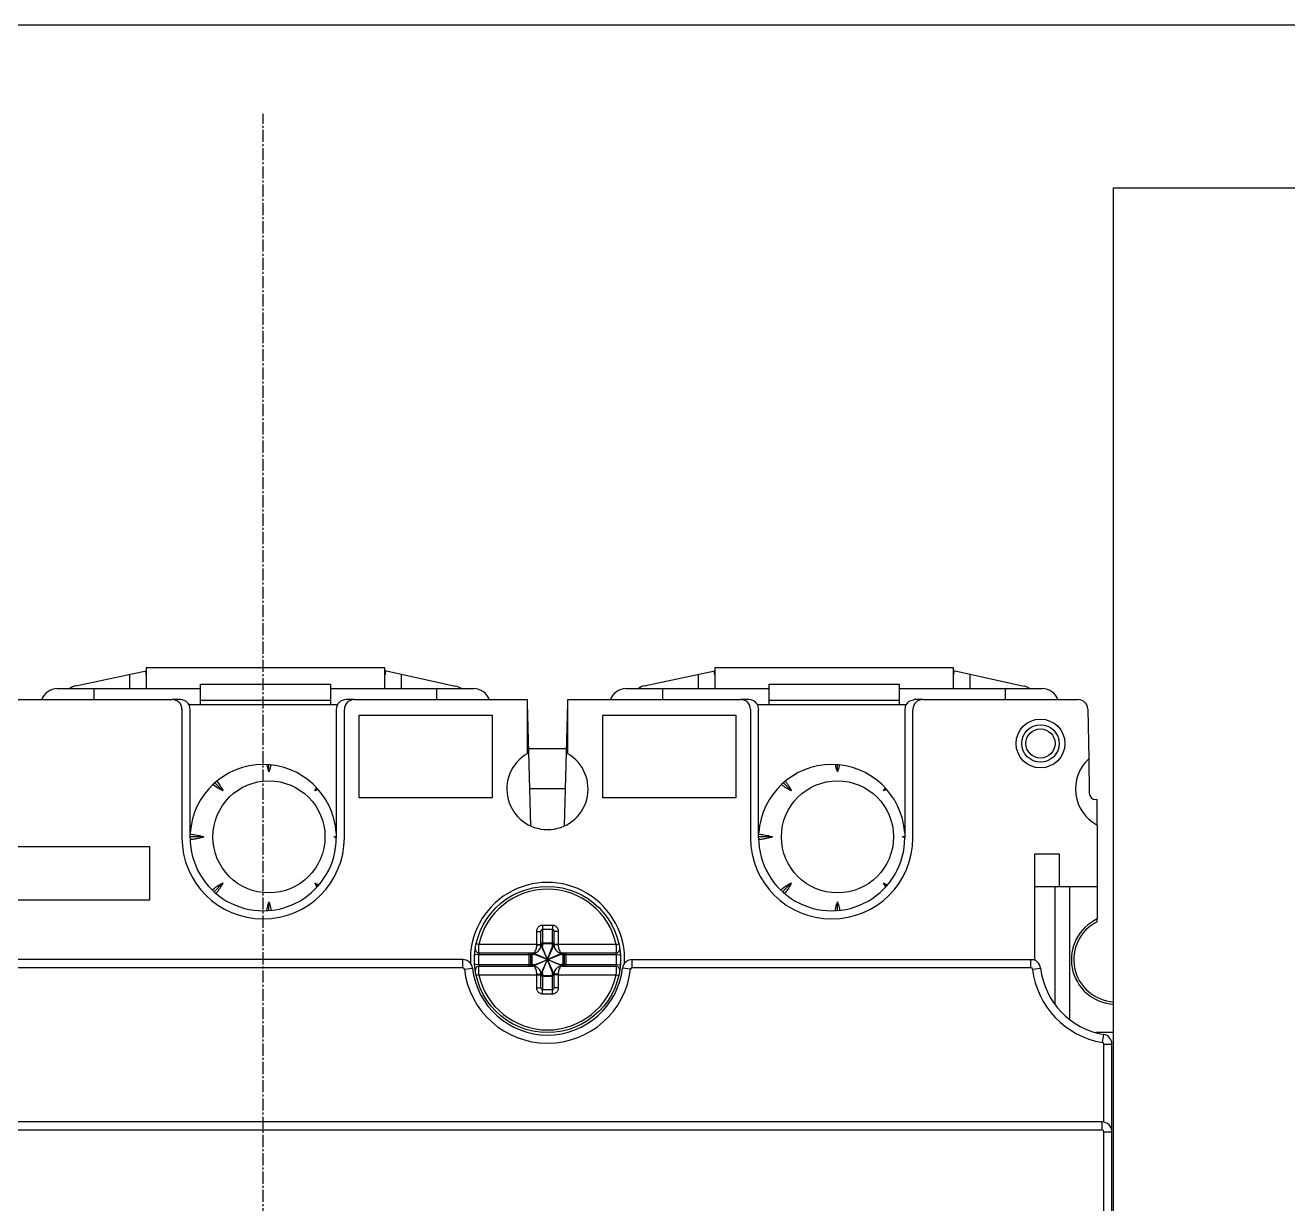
# Model space of a CAD drawing. Extents: x 0 to 557, y 0 to 248.
# Drawn here: x 201 to 278.7, y 159.6 to 232.1 of the extents above; entities that cross this region are included whole.
import ezdxf

# ---------------------------------------------------------------- set-up
doc = ezdxf.new("R2010")
doc.units = 0
doc.linetypes.add('AXES2', pattern=[1.125, 0.75, -0.125, 0.125, -0.125])
doc.linetypes.add('HIDDENX2', pattern=[0.75, 0.5, -0.25])
doc.layers.add('AXE', color=80, linetype='AXES2')

# ---------------------------------------------------------------- blocks, each defined once
blk = doc.blocks.new('LV429640ATNSX22A 1')
for p, q in [((-123.893, 101.334), (-119.553, 102.264)), ((-120.553, 101.162), (-120.553, 102.049)), ((-119.553, 102.437), (-119.553, 101.162)), ((-104.853, 102.437), (-119.553, 102.437)), ((-104.853, 101.162), (-104.853, 102.437)), ((-104.853, 102.284), (-100.512, 101.323)), ((-103.853, 102.063), (-103.853, 101.162)), ((-88.893, 101.334), (-84.553, 102.264)), ((-85.553, 101.162), (-85.553, 102.049)), ((-84.553, 102.437), (-84.553, 101.162)), ((-69.853, 102.437), (-84.553, 102.437)), ((-69.853, 101.162), (-69.853, 102.437)), ((-69.853, 102.284), (-65.512, 101.323)), ((-68.853, 102.063), (-68.853, 101.162)), ((-125.028, 101.162), (-116.203, 101.162)), ((-122.754, 100.487), (-122.754, 101.162)), ((-116.203, 100.178), (-116.203, 101.437)), ((-116.203, 101.437), (-108.203, 101.437)), ((-108.203, 101.437), (-108.203, 100.178)), ((-108.203, 101.162), (-99.378, 101.162)), ((-101.653, 100.487), (-101.653, 101.162)), ((-90.028, 101.162), (-81.203, 101.162)), ((-87.754, 100.487), (-87.754, 101.162)), ((-81.203, 100.178), (-81.203, 101.437)), ((-81.203, 101.437), (-73.203, 101.437)), ((-73.203, 101.437), (-73.203, 100.178)), ((-73.203, 101.162), (-64.378, 101.162)), ((-66.653, 100.487), (-66.653, 101.162)), ((-128.6, 100.487), (-117.95, 100.487)), ((-117.452, 100.487), (-117.95, 100.487)), ((-108.203, 100.437), (-116.203, 100.437)), ((-106.75, 100.487), (-107.252, 100.487)), ((-106.75, 100.487), (-96.1, 100.487)), ((-96.1, 100.487), (-96.1, 97.152)), ((-96.1, 100.264), (-95.902, 92.72)), ((-93.798, 92.72), (-93.6, 100.278)), ((-93.6, 97.152), (-93.6, 100.487)), ((-93.6, 100.487), (-82.95, 100.487)), ((-82.452, 100.487), (-82.95, 100.487)), ((-73.203, 100.437), (-81.203, 100.437)), ((-72.576, 100.392), (-72.252, 100.487)), ((-71.75, 100.487), (-72.252, 100.487)), ((-71.75, 100.487), (-62.184, 100.487)), ((-117.352, 99.896), (-117.352, 91.975)), ((-116.929, 100.178), (-107.776, 100.178)), ((-116.852, 91.987), (-116.852, 99.887)), ((-107.852, 99.887), (-107.852, 91.987)), ((-107.352, 92.004), (-107.352, 99.877)), ((-106.45, 94.436), (-106.45, 99.536)), ((-106.45, 99.536), (-98.25, 99.536)), ((-98.25, 99.536), (-98.25, 94.436)), ((-91.45, 94.436), (-91.45, 99.536)), ((-91.45, 99.536), (-83.25, 99.536)), ((-83.25, 99.536), (-83.25, 94.436)), ((-82.35, 99.887), (-82.35, 91.986)), ((-81.947, 100.211), (-81.852, 99.887)), ((-81.938, 100.178), (-72.775, 100.178)), ((-81.852, 91.987), (-81.852, 99.887)), ((-72.852, 99.887), (-72.852, 91.987)), ((-72.35, 91.986), (-72.35, 99.887)), ((-61.584, 99.897), (-61.531, 96.836)), ((-96.027, 97.487), (-93.673, 97.487)), ((-111.997, 96.039), (-111.997, 96.476)), ((-76.997, 96.039), (-76.997, 96.476)), ((-61.531, 96.836), (-61.494, 94.73)), ((-114.827, 94.867), (-115.326, 95.366)), ((-109.167, 94.867), (-109.019, 95.014)), ((-93.739, 94.987), (-95.962, 94.987)), ((-79.827, 94.867), (-80.326, 95.366)), ((-74.167, 94.867), (-74.019, 95.014)), ((-98.25, 94.436), (-106.45, 94.436)), ((-83.25, 94.436), (-91.45, 94.436)), ((-61.094, 94.337), (-61, 94.337)), ((-61, 92.768), (-61, 94.337)), ((-61, 92.768), (-61, 86.985)), ((-115.999, 92.037), (-116.852, 92.037)), ((-107.994, 92.037), (-107.852, 92.037)), ((-80.999, 92.037), (-81.852, 92.037)), ((-72.994, 92.037), (-72.852, 92.037)), ((-140.35, 91.436), (-119.35, 91.436)), ((-119.35, 91.436), (-119.35, 88.136)), ((-64.85, 84.487), (-64.85, 90.987)), ((-64.85, 90.987), (-63.35, 90.987)), ((-63.35, 90.987), (-63.35, 88.987)), ((-114.827, 89.207), (-115.375, 88.659)), ((-108.976, 89.017), (-109.167, 89.207)), ((-79.827, 89.207), (-80.375, 88.659)), ((-73.976, 89.017), (-74.167, 89.207)), ((-64.85, 88.987), (-61, 88.987)), ((-63.6, 81.705), (-63.6, 88.987)), ((-62.699, 80.789), (-62.699, 88.987)), ((-119.35, 88.136), (-140.35, 88.136)), ((-111.997, 87.507), (-111.997, 88.035)), ((-76.997, 87.507), (-76.997, 88.035)), ((-95.15, 86.352), (-95.15, 85.43)), ((-94.55, 85.43), (-94.55, 86.352)), ((-61, 86.816), (-61, 86.985)), ((-95.25, 85.386), (-95.25, 86.19)), ((-94.55, 85.501), (-95.15, 85.501)), ((-94.45, 86.19), (-94.45, 85.386)), ((-99.339, 84.168), (-99.339, 84.803)), ((-99.089, 84.786), (-99.339, 84.803)), ((-99.081, 85.422), (-99.244, 85.458)), ((-95.795, 84.786), (-99.089, 84.786)), ((-95.75, 84.886), (-99.05, 84.886)), ((-95.98, 84.086), (-95.98, 84.886)), ((-95.884, 84.186), (-95.884, 84.786)), ((-95.862, 84.786), (-95.862, 84.186)), ((-95.81, 84.786), (-95.81, 84.186)), ((-95.717, 84.1), (-93.983, 84.871)), ((-93.983, 84.1), (-95.717, 84.871)), ((-95.647, 84.167), (-94.054, 84.804)), ((-94.054, 84.167), (-95.646, 84.804)), ((-95.513, 85.386), (-95.25, 85.386)), ((-95.235, 83.619), (-94.465, 85.353)), ((-94.465, 83.619), (-95.235, 85.353)), ((-95.169, 83.689), (-94.531, 85.282)), ((-94.531, 83.689), (-95.169, 85.282)), ((-94.55, 85.459), (-95.15, 85.459)), ((-94.187, 85.386), (-94.45, 85.386)), ((-90.65, 84.886), (-93.95, 84.886)), ((-90.611, 84.786), (-93.905, 84.786)), ((-93.89, 84.186), (-93.89, 84.786)), ((-93.838, 84.186), (-93.838, 84.786)), ((-93.816, 84.786), (-93.816, 84.186)), ((-93.72, 84.886), (-93.72, 84.086)), ((-90.619, 85.422), (-90.456, 85.458)), ((-90.611, 84.786), (-90.361, 84.803)), ((-90.361, 84.803), (-90.361, 84.168)), ((-100.066, 84.487), (-159.85, 84.487)), ((-100.066, 83.987), (-159.614, 83.987)), ((-100.066, 83.987), (-100.066, 84.487)), ((-99.966, 83.898), (-99.47, 83.955)), ((-99.089, 84.186), (-99.339, 84.168)), ((-99.089, 84.186), (-95.795, 84.186)), ((-99.05, 84.086), (-95.75, 84.086)), ((-93.95, 84.086), (-90.65, 84.086)), ((-93.905, 84.186), (-90.611, 84.186)), ((-90.611, 84.186), (-90.361, 84.168)), ((-89.734, 83.898), (-90.23, 83.955)), ((-89.634, 83.987), (-89.634, 84.487)), ((-89.634, 84.487), (-64.85, 84.487)), ((-65.086, 83.987), (-89.634, 83.987)), ((-65.086, 83.987), (-65.086, 84.487)), ((-64.986, 83.898), (-64.49, 83.955)), ((-64.85, 84.487), (-64.85, 84.438)), ((-99.081, 83.55), (-99.244, 83.514)), ((-95.513, 83.586), (-95.25, 83.586)), ((-95.25, 82.782), (-95.25, 83.586)), ((-95.15, 83.541), (-95.15, 82.619)), ((-95.15, 83.513), (-94.55, 83.513)), ((-95.15, 83.471), (-94.55, 83.471)), ((-94.55, 82.619), (-94.55, 83.541)), ((-94.45, 83.586), (-94.45, 82.782)), ((-94.187, 83.586), (-94.45, 83.586)), ((-90.619, 83.55), (-90.456, 83.514)), ((-60, 81.741), (-60, 81.889)), ((-60, -6.913), (-60, 81.741)), ((-60, 79.987), (-61.094, 79.987)), ((-60.684, 79.384), (-60.603, 79.878)), ((-60.6, 79.286), (-60.1, 79.286)), ((-60.6, 74.478), (-60.6, 79.286)), ((-60.1, -6.913), (-60.1, 79.286)), ((-60.7, 74.487), (-164, 74.487)), ((-60.7, 73.987), (-164, 73.987)), ((-60.7, 73.987), (-60.7, 74.487)), ((-60.6, 73.887), (-60.1, 73.887)), ((-60.6, 42.787), (-60.6, 73.887))]:
    blk.add_line(p, q)
at = {"color": 7}
blk.add_lwpolyline([(-328, -78), (222, -78), (222, 142), (-328, 142)], close=True, dxfattribs=at)
at = {"color": 3, "linetype": 'ByBlock', "lineweight": -2}
blk.add_lwpolyline([(-60, 132), (60, 132), (60, -63), (-60, -63)], close=True, dxfattribs=at)
for centre, radius in [((-64.5, 97.787), 1.5), ((-64.5, 97.787), 1.15), ((-64.5, 97.787), 0.9), ((-111.997, 92.037), 3.45), ((-76.997, 92.037), 3.45), ((-94.85, 84.486), 4.5)]:
    blk.add_circle(centre, radius)
at = {"color": 4, "linetype": 'HIDDENX2'}
blk.add_circle((0, 0), 81, dxfattribs=at)
for centre, radius, start, end in [((-125.028, 100.162), 1, 90.0002, 161.02391), ((-123.678, 100.357), 1, 102.43176, 126.38253), ((-100.728, 100.346), 1, 54.67389, 77.51092), ((-99.378, 100.162), 1, 18.98049, 90), ((-90.028, 100.162), 1, 90.0002, 161.02391), ((-88.678, 100.357), 1, 102.43176, 126.38253), ((-65.728, 100.346), 1, 54.67389, 77.51092), ((-64.378, 100.162), 1, 18.97416, 90), ((-117.95, 99.887), 0.6, 359.98114, 89.98331), ((-117.452, 99.887), 0.6, 0, 90.00824), ((-107.252, 99.887), 0.6, 90.0054, 180.00013), ((-106.75, 99.887), 0.6, 89.99982, 179.96993), ((-82.95, 99.887), 0.6, 0.00071, 89.98913), ((-82.452, 99.887), 0.6, 32.70312, 90.00994), ((-72.252, 99.887), 0.6, 122.70424, 180.00015), ((-71.75, 99.887), 0.6, 90.00249, 179.99879), ((-62.184, 99.887), 0.6, 1.00019, 90.00276), ((-112.35, 91.992), 4.5, 3.74006, 176.26125), ((-94.85, 94.987), 2.5, 120.00058, 59.99937), ((-77.35, 91.992), 4.5, 3.74006, 176.26125), ((-59.848, 94.987), 2.5, 132.30668, 242.56785), ((-61.094, 94.737), 0.4, 180.75189, 270), ((-112.354, 91.986), 4.999, 180.13164, 0), ((-112.352, 91.987), 4.5, 179.99616, 359.99999), ((-77.35, 91.986), 5, 180.00016, 359.99973), ((-77.352, 91.987), 4.5, 179.99616, 359.99997), ((-94.85, 84.486), 4.75, 357.13354, 182.86632), ((-94.85, 84.486), 4.333, 12.47309, 167.52691), ((-59.85, 84.487), 2.75, 114.71988, 266.87335), ((-59.85, 84.484), 2.6, 116.25857, 266.68633), ((-99.05, 85.136), 0.25, 171.20259, 270), ((-94.85, 84.486), 4.25, 175.95223, 184.04777), ((-95.75, 85.386), 0.5, 270, 0), ((-93.95, 85.386), 0.5, 180, 270), ((-90.65, 85.136), 0.25, 269.99996, 8.79727), ((-94.85, 84.486), 4.25, 355.95223, 4.04777), ((-100.066, 83.887), 0.6, 6.56243, 90), ((-100.066, 83.887), 0.1, 6.56243, 90), ((-94.85, 84.487), 4.65, 186.56243, 353.43757), ((-99.05, 83.836), 0.25, 89.99996, 188.79727), ((-95.75, 83.586), 0.5, 0, 90), ((-93.95, 83.586), 0.5, 90, 180), ((-90.65, 83.836), 0.25, 351.20259, 90), ((-89.634, 83.887), 0.6, 90, 173.43757), ((-89.634, 83.887), 0.1, 90, 173.43757), ((-65.086, 83.887), 0.6, 6.53741, 90), ((-65.086, 83.887), 0.1, 6.53741, 90), ((-59.85, 84.487), 4.67, 186.53741, 260.7182), ((-94.85, 84.487), 5.15, 186.56243, 353.43757), ((-94.85, 84.486), 4.333, 192.47309, 347.52691), ((-59.85, 84.487), 5.17, 186.53741, 260.7182), ((-60.7, 79.286), 0.1, 0, 80.7182), ((-60.7, 79.286), 0.6, 0, 80.7182), ((-60.7, 73.887), 0.6, 0, 90), ((-60.7, 73.887), 0.1, 0, 90)]:
    blk.add_arc(centre, radius, start, end)
for points, knots in [([(-119.554, 102), (-119.555, 102.014), (-119.556, 102.069), (-119.562, 102.155), (-119.576, 102.227), (-119.588, 102.256)], [0, 0, 0, 0, 0.0438197, 0.1644144, 0.2594884, 0.2594884, 0.2594884, 0.2594884]), ([(-104.811, 102.275), (-104.825, 102.246), (-104.843, 102.174), (-104.849, 102.087), (-104.851, 102.031), (-104.852, 102.016)], [0, 0, 0, 0, 0.0961682, 0.2178848, 0.2637484, 0.2637484, 0.2637484, 0.2637484]), ([(-84.554, 102), (-84.555, 102.014), (-84.556, 102.069), (-84.562, 102.155), (-84.576, 102.227), (-84.588, 102.256)], [0, 0, 0, 0, 0.0438197, 0.1644144, 0.2594884, 0.2594884, 0.2594884, 0.2594884]), ([(-69.811, 102.275), (-69.825, 102.246), (-69.843, 102.174), (-69.849, 102.087), (-69.851, 102.031), (-69.852, 102.016)], [0, 0, 0, 0, 0.0961682, 0.2178848, 0.2637484, 0.2637484, 0.2637484, 0.2637484]), ([(-111.997, 96.039), (-112.036, 96.15), (-112.078, 96.298), (-112.108, 96.448), (-112.114, 96.484)], [0, 0, 0, 0, 0.3517872, 0.4604298, 0.4604298, 0.4604298, 0.4604298]), ([(-111.882, 96.465), (-111.888, 96.435), (-111.917, 96.291), (-111.957, 96.149), (-111.997, 96.039)], [0, 0, 0, 0, 0.0895923, 0.4410704, 0.4410704, 0.4410704, 0.4410704]), ([(-76.997, 96.039), (-77.036, 96.15), (-77.078, 96.298), (-77.108, 96.448), (-77.114, 96.484)], [0, 0, 0, 0, 0.3517872, 0.4604295, 0.4604295, 0.4604295, 0.4604295]), ([(-76.882, 96.465), (-76.888, 96.435), (-76.917, 96.291), (-76.957, 96.149), (-76.997, 96.039)], [0, 0, 0, 0, 0.0895915, 0.4410697, 0.4410697, 0.4410697, 0.4410697]), ([(-114.827, 94.867), (-114.932, 94.917), (-115.138, 95.033), (-115.329, 95.171), (-115.421, 95.245)], [0, 0, 0, 0, 0.3517858, 0.7058983, 0.7058983, 0.7058983, 0.7058983]), ([(-115.208, 95.464), (-115.207, 95.463), (-115.132, 95.37), (-114.992, 95.178), (-114.877, 94.973), (-114.827, 94.867)], [0, 0, 0, 0, 0.0045065, 0.3586012, 0.710078, 0.710078, 0.710078, 0.710078]), ([(-79.827, 94.867), (-79.932, 94.917), (-80.138, 95.033), (-80.329, 95.171), (-80.421, 95.245)], [0, 0, 0, 0, 0.3517858, 0.7058983, 0.7058983, 0.7058983, 0.7058983]), ([(-80.208, 95.464), (-80.207, 95.463), (-80.132, 95.37), (-79.992, 95.178), (-79.877, 94.973), (-79.827, 94.867)], [0, 0, 0, 0, 0.0045113, 0.358606, 0.7100828, 0.7100828, 0.7100828, 0.7100828]), ([(-116.569, 91.899), (-116.608, 91.893), (-116.701, 91.882), (-116.793, 91.874), (-116.847, 91.871)], [0, 0, 0, 0, 0.1183966, 0.2788306, 0.2788306, 0.2788306, 0.2788306]), ([(-116.843, 92.202), (-116.791, 92.199), (-116.621, 92.185), (-116.336, 92.14), (-116.109, 92.076), (-115.999, 92.037)], [0, 0, 0, 0, 0.1570777, 0.5112159, 0.8626801, 0.8626801, 0.8626801, 0.8626801]), ([(-115.999, 92.037), (-116.109, 91.998), (-116.298, 91.944), (-116.491, 91.91), (-116.569, 91.899)], [0, 0, 0, 0, 0.3517663, 0.5876535, 0.5876535, 0.5876535, 0.5876535]), ([(-81.569, 91.899), (-81.608, 91.893), (-81.701, 91.882), (-81.793, 91.874), (-81.847, 91.871)], [0, 0, 0, 0, 0.1183966, 0.2788382, 0.2788382, 0.2788382, 0.2788382]), ([(-81.843, 92.202), (-81.791, 92.199), (-81.621, 92.185), (-81.336, 92.14), (-81.109, 92.076), (-80.999, 92.037)], [0, 0, 0, 0, 0.1570853, 0.5112235, 0.8626877, 0.8626877, 0.8626877, 0.8626877]), ([(-80.999, 92.037), (-81.109, 91.998), (-81.298, 91.944), (-81.491, 91.91), (-81.569, 91.899)], [0, 0, 0, 0, 0.3517663, 0.5876535, 0.5876535, 0.5876535, 0.5876535]), ([(-115.421, 88.828), (-115.329, 88.903), (-115.138, 89.041), (-114.932, 89.156), (-114.827, 89.207)], [0, 0, 0, 0, 0.3540916, 0.705559, 0.705559, 0.705559, 0.705559]), ([(-114.827, 89.207), (-114.877, 89.101), (-114.992, 88.895), (-115.145, 88.684), (-115.236, 88.574), (-115.252, 88.556)], [0, 0, 0, 0, 0.3517865, 0.7058999, 0.7798625, 0.7798625, 0.7798625, 0.7798625]), ([(-80.421, 88.828), (-80.329, 88.903), (-80.138, 89.041), (-79.932, 89.156), (-79.827, 89.207)], [0, 0, 0, 0, 0.3540916, 0.705559, 0.705559, 0.705559, 0.705559]), ([(-79.827, 89.207), (-79.877, 89.101), (-79.992, 88.895), (-80.145, 88.684), (-80.236, 88.574), (-80.252, 88.556)], [0, 0, 0, 0, 0.3517865, 0.7058999, 0.7798673, 0.7798673, 0.7798673, 0.7798673]), ([(-112.13, 87.497), (-112.12, 87.564), (-112.086, 87.746), (-112.036, 87.924), (-111.997, 88.035)], [0, 0, 0, 0, 0.2027951, 0.5542724, 0.5542724, 0.5542724, 0.5542724]), ([(-111.997, 88.035), (-111.957, 87.924), (-111.909, 87.752), (-111.876, 87.577), (-111.866, 87.517)], [0, 0, 0, 0, 0.3517875, 0.5344234, 0.5344234, 0.5344234, 0.5344234]), ([(-77.13, 87.497), (-77.12, 87.564), (-77.086, 87.746), (-77.036, 87.924), (-76.997, 88.035)], [0, 0, 0, 0, 0.2027948, 0.554272, 0.554272, 0.554272, 0.554272]), ([(-76.997, 88.035), (-76.957, 87.924), (-76.909, 87.752), (-76.876, 87.577), (-76.866, 87.517)], [0, 0, 0, 0, 0.3517875, 0.5344224, 0.5344224, 0.5344224, 0.5344224]), ([(-95.513, 86.223), (-95.513, 86.246), (-95.509, 86.294), (-95.489, 86.367), (-95.453, 86.442), (-95.398, 86.511), (-95.325, 86.566), (-95.243, 86.601), (-95.184, 86.609), (-95.156, 86.609)], [0, 0, 0, 0, 0.0686055, 0.1439426, 0.226554, 0.3151503, 0.4062368, 0.4967444, 0.5814957, 0.5814957, 0.5814957, 0.5814957]), ([(-95.25, 86.19), (-95.25, 86.199), (-95.249, 86.219), (-95.244, 86.249), (-95.234, 86.28), (-95.219, 86.309), (-95.199, 86.332), (-95.175, 86.348), (-95.158, 86.352), (-95.15, 86.352)], [0, 0, 0, 0, 0.0284303, 0.0592124, 0.0918038, 0.1246929, 0.1556434, 0.1834244, 0.2075979, 0.2075979, 0.2075979, 0.2075979]), ([(-95.156, 86.609), (-95.088, 86.61), (-94.952, 86.611), (-94.749, 86.611), (-94.612, 86.61), (-94.544, 86.609)], [0, 0, 0, 0, 0.2025636, 0.4076196, 0.6117272, 0.6117272, 0.6117272, 0.6117272]), ([(-95.156, 86.609), (-95.156, 86.576), (-95.155, 86.513), (-95.153, 86.427), (-95.151, 86.374), (-95.15, 86.352)], [0, 0, 0, 0, 0.1001381, 0.1907363, 0.2572488, 0.2572488, 0.2572488, 0.2572488]), ([(-95.15, 86.352), (-95.084, 86.353), (-94.951, 86.354), (-94.751, 86.354), (-94.617, 86.353), (-94.55, 86.352)], [0, 0, 0, 0, 0.1989894, 0.3995198, 0.6000139, 0.6000139, 0.6000139, 0.6000139]), ([(-94.544, 86.609), (-94.544, 86.576), (-94.545, 86.513), (-94.547, 86.427), (-94.549, 86.374), (-94.55, 86.352)], [0, 0, 0, 0, 0.1001378, 0.190736, 0.257248, 0.257248, 0.257248, 0.257248]), ([(-94.55, 86.352), (-94.542, 86.352), (-94.525, 86.348), (-94.502, 86.332), (-94.482, 86.309), (-94.467, 86.28), (-94.457, 86.249), (-94.451, 86.219), (-94.45, 86.199), (-94.45, 86.19)], [0, 0, 0, 0, 0.0240864, 0.0517359, 0.0826458, 0.1155786, 0.1482428, 0.1791, 0.2075994, 0.2075994, 0.2075994, 0.2075994]), ([(-94.544, 86.609), (-94.516, 86.609), (-94.458, 86.601), (-94.375, 86.566), (-94.303, 86.511), (-94.248, 86.442), (-94.211, 86.368), (-94.191, 86.294), (-94.187, 86.246), (-94.187, 86.223)], [0, 0, 0, 0, 0.0844544, 0.1745763, 0.2656171, 0.3543791, 0.4371975, 0.5127248, 0.5814975, 0.5814975, 0.5814975, 0.5814975]), ([(-95.513, 86.223), (-95.48, 86.223), (-95.419, 86.222), (-95.334, 86.216), (-95.287, 86.207), (-95.25, 86.198), (-95.25, 86.19)], [0, 0, 0, 0, 0.0995172, 0.1852358, 0.2437846, 0.2679334, 0.2679334, 0.2679334, 0.2679334]), ([(-95.513, 85.422), (-95.513, 85.503), (-95.513, 85.674), (-95.513, 85.942), (-95.513, 86.127), (-95.513, 86.223)], [0, 0, 0, 0, 0.2451334, 0.5135022, 0.8014853, 0.8014853, 0.8014853, 0.8014853]), ([(-94.187, 86.223), (-94.22, 86.223), (-94.281, 86.222), (-94.366, 86.216), (-94.413, 86.207), (-94.45, 86.198), (-94.45, 86.19)], [0, 0, 0, 0, 0.0995172, 0.1852358, 0.2437845, 0.2679333, 0.2679333, 0.2679333, 0.2679333]), ([(-94.187, 86.223), (-94.187, 86.126), (-94.187, 85.939), (-94.187, 85.672), (-94.187, 85.502), (-94.187, 85.422)], [0, 0, 0, 0, 0.2923982, 0.5595968, 0.8014853, 0.8014853, 0.8014853, 0.8014853]), ([(-99.081, 85.422), (-99.085, 85.388), (-99.092, 85.319), (-99.099, 85.215), (-99.1, 85.113), (-99.097, 85.022), (-99.086, 84.951), (-99.076, 84.906), (-99.058, 84.886), (-99.05, 84.886)], [0, 0, 0, 0, 0.1011592, 0.2076643, 0.3132474, 0.407516, 0.4809532, 0.526858, 0.54949, 0.54949, 0.54949, 0.54949]), ([(-99.05, 84.886), (-99.053, 84.88), (-99.06, 84.867), (-99.07, 84.844), (-99.081, 84.816), (-99.087, 84.796), (-99.089, 84.786)], [0, 0, 0, 0, 0.0187148, 0.0440151, 0.0759374, 0.1077522, 0.1077522, 0.1077522, 0.1077522]), ([(-95.513, 85.422), (-95.608, 85.422), (-95.802, 85.422), (-96.106, 85.422), (-96.436, 85.422), (-96.799, 85.422), (-97.194, 85.422), (-97.621, 85.422), (-98.079, 85.422), (-98.57, 85.422), (-98.907, 85.422), (-99.081, 85.422)], [0, 0, 0, 0, 0.284634, 0.583745, 0.912593, 1.274918, 1.670146, 2.09758, 2.55637, 3.046106, 3.56801, 3.56801, 3.56801, 3.56801]), ([(-95.82, 84.88), (-95.825, 84.878), (-95.846, 84.868), (-95.867, 84.846), (-95.876, 84.825), (-95.878, 84.82)], [0, 0, 0, 0, 0.01694014, 0.06782964, 0.08515314, 0.08515314, 0.08515314, 0.08515314]), ([(-95.827, 84.862), (-95.836, 84.855), (-95.847, 84.841), (-95.854, 84.825), (-95.856, 84.82)], [0, 0, 0, 0, 0.03424847, 0.05157209, 0.05157209, 0.05157209, 0.05157209]), ([(-95.765, 84.886), (-95.782, 84.886), (-95.805, 84.879), (-95.823, 84.866), (-95.827, 84.862)], [0, 0, 0, 0, 0.05012009, 0.06715642, 0.06715642, 0.06715642, 0.06715642]), ([(-95.765, 84.886), (-95.774, 84.886), (-95.794, 84.87), (-95.802, 84.844), (-95.806, 84.825), (-95.807, 84.82)], [0, 0, 0, 0, 0.02574366, 0.06591584, 0.08212123, 0.08212123, 0.08212123, 0.08212123]), ([(-95.646, 84.804), (-95.67, 84.798), (-95.72, 84.789), (-95.77, 84.786), (-95.795, 84.786)], [0, 0, 0, 0, 0.0741826, 0.1497294, 0.1497294, 0.1497294, 0.1497294]), ([(-95.75, 84.886), (-95.759, 84.886), (-95.779, 84.87), (-95.787, 84.844), (-95.791, 84.825), (-95.792, 84.82)], [0, 0, 0, 0, 0.02606706, 0.06616314, 0.08229637, 0.08229637, 0.08229637, 0.08229637]), ([(-95.75, 84.886), (-95.721, 84.886), (-95.658, 84.915), (-95.593, 85.003), (-95.546, 85.119), (-95.519, 85.25), (-95.513, 85.341), (-95.513, 85.386)], [0, 0, 0, 0, 0.0857154, 0.1935589, 0.3219294, 0.4600473, 0.5939554, 0.5939554, 0.5939554, 0.5939554]), ([(-95.717, 84.871), (-95.72, 84.867), (-95.721, 84.855), (-95.714, 84.847), (-95.71, 84.843)], [0, 0, 0, 0, 0.01414468, 0.03141043, 0.03141043, 0.03141043, 0.03141043]), ([(-95.647, 84.897), (-95.654, 84.895), (-95.668, 84.892), (-95.688, 84.887), (-95.705, 84.881), (-95.714, 84.875), (-95.717, 84.871)], [0, 0, 0, 0, 0.02223724, 0.04269836, 0.06092843, 0.07550805, 0.07550805, 0.07550805, 0.07550805]), ([(-95.71, 84.843), (-95.705, 84.838), (-95.693, 84.828), (-95.68, 84.82), (-95.672, 84.816)], [0, 0, 0, 0, 0.02119907, 0.04643886, 0.04643886, 0.04643886, 0.04643886]), ([(-95.513, 85.386), (-95.513, 85.392), (-95.513, 85.404), (-95.513, 85.416), (-95.513, 85.422)], [0, 0, 0, 0, 0.01817785, 0.03583874, 0.03583874, 0.03583874, 0.03583874]), ([(-95.413, 85.421), (-95.385, 85.42), (-95.332, 85.42), (-95.29, 85.41), (-95.25, 85.411), (-95.25, 85.404)], [0, 0, 0, 0, 0.08551, 0.1433196, 0.1647829, 0.1647829, 0.1647829, 0.1647829]), ([(-95.261, 85.283), (-95.259, 85.29), (-95.256, 85.304), (-95.251, 85.324), (-95.245, 85.34), (-95.239, 85.35), (-95.235, 85.353)], [0, 0, 0, 0, 0.02227813, 0.04272751, 0.06093428, 0.07551171, 0.07551171, 0.07551171, 0.07551171]), ([(-95.25, 85.414), (-95.25, 85.423), (-95.234, 85.443), (-95.208, 85.452), (-95.19, 85.455), (-95.184, 85.456)], [0, 0, 0, 0, 0.02606706, 0.06616314, 0.08229636, 0.08229636, 0.08229636, 0.08229636]), ([(-95.25, 85.386), (-95.25, 85.394), (-95.234, 85.414), (-95.208, 85.423), (-95.19, 85.427), (-95.184, 85.428)], [0, 0, 0, 0, 0.026066, 0.06616128, 0.0822948, 0.0822948, 0.0822948, 0.0822948]), ([(-95.169, 85.282), (-95.172, 85.291), (-95.179, 85.307), (-95.192, 85.329), (-95.205, 85.345), (-95.218, 85.356), (-95.228, 85.356), (-95.231, 85.355)], [0, 0, 0, 0, 0.0283478, 0.0532815, 0.0748872, 0.0920764, 0.1014859, 0.1014859, 0.1014859, 0.1014859]), ([(-95.215, 85.48), (-95.21, 85.484), (-95.2, 85.49), (-95.19, 85.494), (-95.184, 85.496)], [0, 0, 0, 0, 0.01681323, 0.03392807, 0.03392807, 0.03392807, 0.03392807]), ([(-95.15, 85.43), (-95.15, 85.405), (-95.153, 85.355), (-95.162, 85.306), (-95.169, 85.282)], [0, 0, 0, 0, 0.0754848, 0.149718, 0.149718, 0.149718, 0.149718]), ([(-94.531, 85.282), (-94.538, 85.306), (-94.547, 85.355), (-94.55, 85.405), (-94.55, 85.43)], [0, 0, 0, 0, 0.0742087, 0.149722, 0.149722, 0.149722, 0.149722]), ([(-94.45, 85.414), (-94.45, 85.423), (-94.466, 85.443), (-94.492, 85.451), (-94.51, 85.455), (-94.516, 85.456)], [0, 0, 0, 0, 0.02575795, 0.06597454, 0.08217417, 0.08217417, 0.08217417, 0.08217417]), ([(-94.45, 85.386), (-94.45, 85.394), (-94.466, 85.414), (-94.492, 85.423), (-94.511, 85.427), (-94.516, 85.428)], [0, 0, 0, 0, 0.02606707, 0.06616314, 0.08229636, 0.08229636, 0.08229636, 0.08229636]), ([(-94.465, 85.353), (-94.468, 85.356), (-94.48, 85.357), (-94.495, 85.346), (-94.504, 85.334), (-94.51, 85.325), (-94.511, 85.323)], [0, 0, 0, 0, 0.01414489, 0.0314115, 0.05261127, 0.06060314, 0.06060314, 0.06060314, 0.06060314]), ([(-94.439, 85.283), (-94.441, 85.29), (-94.444, 85.304), (-94.449, 85.324), (-94.455, 85.34), (-94.461, 85.35), (-94.465, 85.353)], [0, 0, 0, 0, 0.02223904, 0.04270095, 0.06093086, 0.07551201, 0.07551201, 0.07551201, 0.07551201]), ([(-94.287, 85.421), (-94.315, 85.42), (-94.368, 85.42), (-94.41, 85.41), (-94.45, 85.411), (-94.45, 85.404)], [0, 0, 0, 0, 0.0855099, 0.1433196, 0.1647829, 0.1647829, 0.1647829, 0.1647829]), ([(-90.619, 85.422), (-90.793, 85.422), (-91.131, 85.422), (-91.621, 85.422), (-92.079, 85.422), (-92.507, 85.422), (-92.902, 85.422), (-93.264, 85.422), (-93.594, 85.422), (-93.898, 85.422), (-94.092, 85.422), (-94.187, 85.422)], [0, 0, 0, 0, 0.521932, 1.011689, 1.470493, 1.89794, 2.293184, 2.655521, 2.984393, 3.283507, 3.56801, 3.56801, 3.56801, 3.56801]), ([(-94.187, 85.422), (-94.187, 85.416), (-94.187, 85.404), (-94.187, 85.392), (-94.187, 85.386)], [0, 0, 0, 0, 0.01766099, 0.03583874, 0.03583874, 0.03583874, 0.03583874]), ([(-94.187, 85.386), (-94.187, 85.341), (-94.182, 85.25), (-94.154, 85.119), (-94.107, 85.003), (-94.042, 84.915), (-93.979, 84.886), (-93.95, 84.886)], [0, 0, 0, 0, 0.1339076, 0.2720257, 0.4003964, 0.5082394, 0.5939557, 0.5939557, 0.5939557, 0.5939557]), ([(-94.054, 84.804), (-94.045, 84.808), (-94.029, 84.815), (-94.007, 84.828), (-93.99, 84.841), (-93.98, 84.854), (-93.98, 84.864), (-93.981, 84.867)], [0, 0, 0, 0, 0.0283477, 0.0532806, 0.0748854, 0.0920738, 0.1014832, 0.1014832, 0.1014832, 0.1014832]), ([(-93.905, 84.786), (-93.93, 84.786), (-93.98, 84.789), (-94.03, 84.798), (-94.054, 84.804)], [0, 0, 0, 0, 0.0755715, 0.1497317, 0.1497317, 0.1497317, 0.1497317]), ([(-94.053, 84.897), (-94.046, 84.895), (-94.032, 84.892), (-94.012, 84.887), (-93.996, 84.881), (-93.986, 84.875), (-93.983, 84.871)], [0, 0, 0, 0, 0.02227705, 0.04272547, 0.06093149, 0.07550845, 0.07550845, 0.07550845, 0.07550845]), ([(-93.95, 84.886), (-93.941, 84.886), (-93.921, 84.87), (-93.913, 84.844), (-93.909, 84.825), (-93.908, 84.82)], [0, 0, 0, 0, 0.02606593, 0.06616117, 0.08229471, 0.08229471, 0.08229471, 0.08229471]), ([(-93.935, 84.886), (-93.918, 84.886), (-93.896, 84.879), (-93.878, 84.866), (-93.873, 84.863)], [0, 0, 0, 0, 0.04960304, 0.06665907, 0.06665907, 0.06665907, 0.06665907]), ([(-93.935, 84.886), (-93.926, 84.886), (-93.906, 84.87), (-93.898, 84.844), (-93.894, 84.825), (-93.893, 84.82)], [0, 0, 0, 0, 0.02606706, 0.06616314, 0.08229637, 0.08229637, 0.08229637, 0.08229637]), ([(-93.865, 84.872), (-93.85, 84.864), (-93.833, 84.846), (-93.824, 84.825), (-93.822, 84.82)], [0, 0, 0, 0, 0.05088955, 0.06821317, 0.06821317, 0.06821317, 0.06821317]), ([(-93.861, 84.85), (-93.858, 84.846), (-93.851, 84.836), (-93.846, 84.826), (-93.844, 84.82)], [0, 0, 0, 0, 0.01735271, 0.03476827, 0.03476827, 0.03476827, 0.03476827]), ([(-90.65, 84.886), (-90.642, 84.886), (-90.624, 84.906), (-90.614, 84.951), (-90.603, 85.022), (-90.6, 85.113), (-90.601, 85.215), (-90.608, 85.319), (-90.615, 85.388), (-90.619, 85.422)], [0, 0, 0, 0, 0.022622, 0.0685253, 0.1419848, 0.236287, 0.3418926, 0.4483892, 0.5494906, 0.5494906, 0.5494906, 0.5494906]), ([(-90.611, 84.786), (-90.613, 84.796), (-90.619, 84.816), (-90.63, 84.844), (-90.64, 84.867), (-90.647, 84.88), (-90.65, 84.886)], [0, 0, 0, 0, 0.0318147, 0.0637371, 0.0890374, 0.1077522, 0.1077522, 0.1077522, 0.1077522]), ([(-99.05, 84.086), (-99.058, 84.086), (-99.076, 84.066), (-99.086, 84.021), (-99.097, 83.95), (-99.1, 83.859), (-99.099, 83.756), (-99.092, 83.652), (-99.085, 83.583), (-99.081, 83.55)], [0, 0, 0, 0, 0.022622, 0.0685253, 0.1419848, 0.236287, 0.3418926, 0.4483892, 0.5494906, 0.5494906, 0.5494906, 0.5494906]), ([(-99.089, 84.186), (-99.087, 84.175), (-99.081, 84.155), (-99.07, 84.127), (-99.06, 84.104), (-99.053, 84.091), (-99.05, 84.086)], [0, 0, 0, 0, 0.0318147, 0.0637371, 0.0890374, 0.1077522, 0.1077522, 0.1077522, 0.1077522]), ([(-95.835, 84.099), (-95.85, 84.108), (-95.867, 84.125), (-95.876, 84.146), (-95.878, 84.152)], [0, 0, 0, 0, 0.05088955, 0.06821317, 0.06821317, 0.06821317, 0.06821317]), ([(-95.839, 84.121), (-95.842, 84.126), (-95.849, 84.135), (-95.854, 84.146), (-95.856, 84.151)], [0, 0, 0, 0, 0.01735271, 0.03476827, 0.03476827, 0.03476827, 0.03476827]), ([(-95.765, 84.086), (-95.782, 84.086), (-95.804, 84.092), (-95.822, 84.105), (-95.827, 84.109)], [0, 0, 0, 0, 0.04960304, 0.06665908, 0.06665908, 0.06665908, 0.06665908]), ([(-95.765, 84.086), (-95.774, 84.086), (-95.794, 84.102), (-95.802, 84.128), (-95.806, 84.146), (-95.807, 84.152)], [0, 0, 0, 0, 0.02606707, 0.06616314, 0.08229637, 0.08229637, 0.08229637, 0.08229637]), ([(-95.795, 84.186), (-95.77, 84.186), (-95.72, 84.183), (-95.67, 84.173), (-95.646, 84.167)], [0, 0, 0, 0, 0.0755715, 0.1497317, 0.1497317, 0.1497317, 0.1497317]), ([(-95.75, 84.086), (-95.759, 84.086), (-95.779, 84.102), (-95.787, 84.128), (-95.791, 84.146), (-95.792, 84.152)], [0, 0, 0, 0, 0.02606593, 0.06616117, 0.0822947, 0.0822947, 0.0822947, 0.0822947]), ([(-95.513, 83.586), (-95.513, 83.63), (-95.519, 83.721), (-95.546, 83.852), (-95.593, 83.969), (-95.658, 84.057), (-95.721, 84.086), (-95.75, 84.086)], [0, 0, 0, 0, 0.1339076, 0.2720257, 0.4003964, 0.5082394, 0.5939557, 0.5939557, 0.5939557, 0.5939557]), ([(-95.647, 84.167), (-95.655, 84.164), (-95.671, 84.156), (-95.693, 84.144), (-95.71, 84.131), (-95.72, 84.117), (-95.72, 84.108), (-95.719, 84.105)], [0, 0, 0, 0, 0.0283477, 0.0532806, 0.0748854, 0.0920739, 0.1014832, 0.1014832, 0.1014832, 0.1014832]), ([(-95.647, 84.075), (-95.654, 84.077), (-95.668, 84.08), (-95.688, 84.085), (-95.705, 84.09), (-95.714, 84.096), (-95.717, 84.1)], [0, 0, 0, 0, 0.02227705, 0.04272547, 0.06093149, 0.07550845, 0.07550845, 0.07550845, 0.07550845]), ([(-93.95, 84.086), (-93.979, 84.086), (-94.042, 84.057), (-94.107, 83.969), (-94.154, 83.852), (-94.182, 83.721), (-94.187, 83.63), (-94.187, 83.586)], [0, 0, 0, 0, 0.0857154, 0.1935589, 0.3219294, 0.4600473, 0.5939553, 0.5939553, 0.5939553, 0.5939553]), ([(-93.905, 84.186), (-93.93, 84.186), (-93.98, 84.183), (-94.03, 84.173), (-94.054, 84.167)], [0, 0, 0, 0, 0.0753321, 0.1496914, 0.1496914, 0.1496914, 0.1496914]), ([(-94.053, 84.075), (-94.046, 84.077), (-94.032, 84.08), (-94.012, 84.085), (-93.996, 84.09), (-93.986, 84.096), (-93.983, 84.1)], [0, 0, 0, 0, 0.02221081, 0.04255589, 0.06104521, 0.0755154, 0.0755154, 0.0755154, 0.0755154]), ([(-93.99, 84.129), (-93.994, 84.134), (-94.006, 84.144), (-94.02, 84.151), (-94.027, 84.155)], [0, 0, 0, 0, 0.02091191, 0.04607775, 0.04607775, 0.04607775, 0.04607775]), ([(-93.983, 84.1), (-93.98, 84.104), (-93.979, 84.116), (-93.986, 84.125), (-93.99, 84.129)], [0, 0, 0, 0, 0.01458251, 0.03123653, 0.03123653, 0.03123653, 0.03123653]), ([(-93.905, 84.186), (-93.905, 84.169), (-93.909, 84.139), (-93.921, 84.104), (-93.937, 84.09), (-93.942, 84.087)], [0, 0, 0, 0, 0.050359, 0.0904545, 0.1092398, 0.1092398, 0.1092398, 0.1092398]), ([(-93.89, 84.186), (-93.89, 84.169), (-93.894, 84.139), (-93.906, 84.104), (-93.921, 84.09), (-93.927, 84.087)], [0, 0, 0, 0, 0.0503577, 0.0904538, 0.1092396, 0.1092396, 0.1092396, 0.1092396]), ([(-93.838, 84.186), (-93.838, 84.168), (-93.847, 84.133), (-93.88, 84.099), (-93.907, 84.089), (-93.918, 84.087)], [0, 0, 0, 0, 0.0519316, 0.1030547, 0.1364663, 0.1364663, 0.1364663, 0.1364663]), ([(-93.816, 84.186), (-93.816, 84.169), (-93.825, 84.134), (-93.862, 84.095), (-93.896, 84.086), (-93.913, 84.086)], [0, 0, 0, 0, 0.0516475, 0.1025371, 0.1526572, 0.1526572, 0.1526572, 0.1526572]), ([(-90.65, 84.086), (-90.647, 84.091), (-90.641, 84.104), (-90.63, 84.126), (-90.619, 84.154), (-90.613, 84.175), (-90.611, 84.186)], [0, 0, 0, 0, 0.0178792, 0.0426, 0.0748566, 0.1077504, 0.1077504, 0.1077504, 0.1077504]), ([(-90.619, 83.55), (-90.615, 83.583), (-90.608, 83.652), (-90.601, 83.756), (-90.6, 83.859), (-90.603, 83.95), (-90.614, 84.021), (-90.624, 84.066), (-90.642, 84.086), (-90.65, 84.086)], [0, 0, 0, 0, 0.1011592, 0.2076643, 0.3132474, 0.407516, 0.4809532, 0.526858, 0.54949, 0.54949, 0.54949, 0.54949]), ([(-99.081, 83.55), (-98.907, 83.55), (-98.57, 83.55), (-98.079, 83.55), (-97.621, 83.55), (-97.194, 83.55), (-96.798, 83.55), (-96.436, 83.55), (-96.106, 83.55), (-95.802, 83.55), (-95.608, 83.55), (-95.513, 83.55)], [0, 0, 0, 0, 0.521932, 1.011689, 1.470493, 1.89794, 2.293184, 2.655521, 2.984393, 3.283507, 3.56801, 3.56801, 3.56801, 3.56801]), ([(-95.513, 83.55), (-95.513, 83.556), (-95.513, 83.568), (-95.513, 83.58), (-95.513, 83.586)], [0, 0, 0, 0, 0.01766099, 0.03583874, 0.03583874, 0.03583874, 0.03583874]), ([(-95.513, 82.748), (-95.513, 82.777), (-95.513, 82.837), (-95.513, 82.931), (-95.513, 83.033), (-95.513, 83.146), (-95.513, 83.269), (-95.513, 83.405), (-95.513, 83.5), (-95.513, 83.55)], [0, 0, 0, 0, 0.0858183, 0.1792338, 0.2814322, 0.3935658, 0.516742, 0.6522102, 0.8014853, 0.8014853, 0.8014853, 0.8014853]), ([(-95.413, 83.551), (-95.385, 83.551), (-95.335, 83.551), (-95.286, 83.563), (-95.255, 83.559), (-95.251, 83.565)], [0, 0, 0, 0, 0.0855099, 0.1433196, 0.1628273, 0.1628273, 0.1628273, 0.1628273]), ([(-95.261, 83.689), (-95.259, 83.682), (-95.256, 83.668), (-95.251, 83.648), (-95.245, 83.631), (-95.239, 83.621), (-95.235, 83.619)], [0, 0, 0, 0, 0.02223797, 0.04270049, 0.06093265, 0.07551204, 0.07551204, 0.07551204, 0.07551204]), ([(-95.25, 83.586), (-95.25, 83.577), (-95.234, 83.557), (-95.208, 83.548), (-95.19, 83.545), (-95.184, 83.544)], [0, 0, 0, 0, 0.02606706, 0.06616314, 0.08229636, 0.08229636, 0.08229636, 0.08229636]), ([(-95.25, 83.557), (-95.25, 83.549), (-95.234, 83.529), (-95.208, 83.52), (-95.19, 83.516), (-95.184, 83.515)], [0, 0, 0, 0, 0.02575795, 0.06597454, 0.08217418, 0.08217418, 0.08217418, 0.08217418]), ([(-95.235, 83.619), (-95.232, 83.616), (-95.22, 83.614), (-95.207, 83.624), (-95.201, 83.632), (-95.198, 83.636)], [0, 0, 0, 0, 0.01414489, 0.03141149, 0.04509897, 0.04509897, 0.04509897, 0.04509897]), ([(-95.198, 83.636), (-95.196, 83.638), (-95.193, 83.642), (-95.19, 83.646), (-95.189, 83.648)], [0, 0, 0, 0, 0.00753387, 0.01552574, 0.01552574, 0.01552574, 0.01552574]), ([(-95.169, 83.689), (-95.162, 83.665), (-95.153, 83.616), (-95.15, 83.566), (-95.15, 83.541)], [0, 0, 0, 0, 0.0742087, 0.149722, 0.149722, 0.149722, 0.149722]), ([(-94.55, 83.541), (-94.55, 83.566), (-94.547, 83.616), (-94.538, 83.665), (-94.531, 83.689)], [0, 0, 0, 0, 0.0754848, 0.149718, 0.149718, 0.149718, 0.149718]), ([(-94.531, 83.689), (-94.528, 83.681), (-94.521, 83.664), (-94.508, 83.643), (-94.495, 83.626), (-94.482, 83.616), (-94.472, 83.616), (-94.469, 83.617)], [0, 0, 0, 0, 0.0283478, 0.0532815, 0.0748872, 0.0920764, 0.1014859, 0.1014859, 0.1014859, 0.1014859]), ([(-94.45, 83.586), (-94.45, 83.577), (-94.466, 83.557), (-94.492, 83.548), (-94.511, 83.545), (-94.516, 83.544)], [0, 0, 0, 0, 0.026066, 0.06616129, 0.0822948, 0.0822948, 0.0822948, 0.0822948]), ([(-94.45, 83.557), (-94.45, 83.549), (-94.466, 83.529), (-94.492, 83.52), (-94.511, 83.516), (-94.516, 83.515)], [0, 0, 0, 0, 0.02606707, 0.06616314, 0.08229636, 0.08229636, 0.08229636, 0.08229636]), ([(-94.485, 83.491), (-94.49, 83.488), (-94.5, 83.482), (-94.51, 83.478), (-94.516, 83.476)], [0, 0, 0, 0, 0.01681323, 0.03392807, 0.03392807, 0.03392807, 0.03392807]), ([(-94.439, 83.689), (-94.441, 83.682), (-94.444, 83.668), (-94.449, 83.648), (-94.455, 83.631), (-94.461, 83.621), (-94.465, 83.619)], [0, 0, 0, 0, 0.02227813, 0.04272751, 0.06093428, 0.07551171, 0.07551171, 0.07551171, 0.07551171]), ([(-94.287, 83.551), (-94.315, 83.551), (-94.365, 83.551), (-94.414, 83.563), (-94.445, 83.559), (-94.449, 83.565)], [0, 0, 0, 0, 0.08551, 0.1433196, 0.1628273, 0.1628273, 0.1628273, 0.1628273]), ([(-94.187, 83.586), (-94.187, 83.58), (-94.187, 83.568), (-94.187, 83.556), (-94.187, 83.55)], [0, 0, 0, 0, 0.01817785, 0.03583874, 0.03583874, 0.03583874, 0.03583874]), ([(-94.187, 83.55), (-94.092, 83.55), (-93.898, 83.55), (-93.594, 83.55), (-93.264, 83.55), (-92.901, 83.55), (-92.506, 83.55), (-92.079, 83.55), (-91.621, 83.55), (-91.13, 83.55), (-90.793, 83.55), (-90.619, 83.55)], [0, 0, 0, 0, 0.284634, 0.583745, 0.912593, 1.274918, 1.670146, 2.09758, 2.55637, 3.046106, 3.56801, 3.56801, 3.56801, 3.56801]), ([(-94.187, 83.55), (-94.187, 83.5), (-94.187, 83.404), (-94.187, 83.267), (-94.187, 83.144), (-94.187, 83.031), (-94.187, 82.929), (-94.187, 82.836), (-94.187, 82.777), (-94.187, 82.748)], [0, 0, 0, 0, 0.1507243, 0.2867075, 0.4100161, 0.5219337, 0.6236486, 0.7164144, 0.8014853, 0.8014853, 0.8014853, 0.8014853]), ([(-95.513, 82.748), (-95.48, 82.748), (-95.419, 82.749), (-95.334, 82.756), (-95.287, 82.764), (-95.25, 82.774), (-95.25, 82.782)], [0, 0, 0, 0, 0.0995172, 0.1852358, 0.2437845, 0.2679333, 0.2679333, 0.2679333, 0.2679333]), ([(-95.156, 82.362), (-95.184, 82.362), (-95.242, 82.371), (-95.325, 82.405), (-95.397, 82.46), (-95.452, 82.529), (-95.489, 82.604), (-95.509, 82.677), (-95.513, 82.726), (-95.513, 82.748)], [0, 0, 0, 0, 0.0844544, 0.1745763, 0.2656171, 0.3543791, 0.4371975, 0.5127248, 0.5814975, 0.5814975, 0.5814975, 0.5814975]), ([(-95.15, 82.619), (-95.158, 82.62), (-95.175, 82.624), (-95.199, 82.639), (-95.218, 82.663), (-95.234, 82.691), (-95.244, 82.722), (-95.249, 82.752), (-95.25, 82.772), (-95.25, 82.782)], [0, 0, 0, 0, 0.0240864, 0.0517359, 0.0826458, 0.1155786, 0.1482428, 0.1791, 0.2075994, 0.2075994, 0.2075994, 0.2075994]), ([(-95.156, 82.362), (-95.156, 82.395), (-95.155, 82.459), (-95.153, 82.545), (-95.151, 82.597), (-95.15, 82.619)], [0, 0, 0, 0, 0.1001378, 0.190736, 0.257248, 0.257248, 0.257248, 0.257248]), ([(-94.55, 82.619), (-94.617, 82.618), (-94.751, 82.617), (-94.951, 82.617), (-95.084, 82.618), (-95.15, 82.619)], [0, 0, 0, 0, 0.2005115, 0.4010562, 0.6000139, 0.6000139, 0.6000139, 0.6000139]), ([(-94.45, 82.782), (-94.45, 82.772), (-94.451, 82.752), (-94.456, 82.722), (-94.466, 82.692), (-94.481, 82.663), (-94.501, 82.639), (-94.525, 82.624), (-94.542, 82.62), (-94.55, 82.619)], [0, 0, 0, 0, 0.0284303, 0.0592124, 0.0918038, 0.1246929, 0.1556434, 0.1834244, 0.2075979, 0.2075979, 0.2075979, 0.2075979]), ([(-94.544, 82.362), (-94.544, 82.395), (-94.545, 82.459), (-94.547, 82.545), (-94.549, 82.597), (-94.55, 82.619)], [0, 0, 0, 0, 0.1001381, 0.1907363, 0.2572488, 0.2572488, 0.2572488, 0.2572488]), ([(-94.187, 82.748), (-94.187, 82.726), (-94.191, 82.678), (-94.211, 82.604), (-94.247, 82.53), (-94.302, 82.461), (-94.375, 82.405), (-94.457, 82.371), (-94.516, 82.362), (-94.544, 82.362)], [0, 0, 0, 0, 0.0686055, 0.1439426, 0.226554, 0.3151503, 0.4062368, 0.4967444, 0.5814957, 0.5814957, 0.5814957, 0.5814957]), ([(-94.187, 82.748), (-94.22, 82.748), (-94.281, 82.749), (-94.366, 82.756), (-94.413, 82.764), (-94.45, 82.774), (-94.45, 82.782)], [0, 0, 0, 0, 0.0995172, 0.1852358, 0.2437846, 0.2679334, 0.2679334, 0.2679334, 0.2679334]), ([(-94.544, 82.362), (-94.612, 82.361), (-94.749, 82.36), (-94.952, 82.36), (-95.088, 82.361), (-95.156, 82.362)], [0, 0, 0, 0, 0.2041251, 0.409196, 0.6117272, 0.6117272, 0.6117272, 0.6117272])]:
    blk.add_open_spline(points, degree=3, knots=knots)
for points in [[(-115.421, 95.245), (-115.427, 95.25), (-115.433, 95.255), (-115.439, 95.26)], [(-109.167, 94.867), (-109.135, 94.933), (-109.101, 94.998), (-109.064, 95.062)], [(-108.975, 94.967), (-109.038, 94.931), (-109.102, 94.898), (-109.167, 94.867)], [(-80.421, 95.245), (-80.427, 95.25), (-80.433, 95.255), (-80.439, 95.26)], [(-74.167, 94.867), (-74.135, 94.933), (-74.101, 94.998), (-74.064, 95.062)], [(-73.975, 94.967), (-74.038, 94.931), (-74.102, 94.898), (-74.167, 94.867)], [(-107.994, 92.037), (-107.947, 92.053), (-107.9, 92.069), (-107.852, 92.083)], [(-107.852, 91.991), (-107.9, 92.005), (-107.947, 92.02), (-107.994, 92.037)], [(-72.994, 92.037), (-72.947, 92.053), (-72.9, 92.069), (-72.852, 92.083)], [(-72.852, 91.991), (-72.9, 92.005), (-72.947, 92.02), (-72.994, 92.037)], [(-115.49, 88.771), (-115.467, 88.79), (-115.444, 88.81), (-115.421, 88.828)], [(-109.031, 88.957), (-109.08, 89.038), (-109.126, 89.121), (-109.167, 89.207)], [(-109.167, 89.207), (-109.083, 89.167), (-109.002, 89.123), (-108.923, 89.075)], [(-80.49, 88.771), (-80.467, 88.79), (-80.444, 88.81), (-80.421, 88.828)], [(-74.031, 88.957), (-74.08, 89.038), (-74.126, 89.121), (-74.167, 89.207)], [(-74.167, 89.207), (-74.083, 89.167), (-74.002, 89.123), (-73.923, 89.075)], [(-95.184, 85.496), (-95.173, 85.499), (-95.162, 85.501), (-95.15, 85.501)], [(-94.516, 85.496), (-94.527, 85.499), (-94.538, 85.501), (-94.55, 85.501)], [(-95.878, 84.82), (-95.882, 84.809), (-95.884, 84.797), (-95.884, 84.786)], [(-95.856, 84.82), (-95.86, 84.809), (-95.862, 84.797), (-95.862, 84.786)], [(-95.787, 84.886), (-95.798, 84.886), (-95.81, 84.884), (-95.82, 84.88)], [(-95.807, 84.82), (-95.809, 84.809), (-95.81, 84.797), (-95.81, 84.786)], [(-95.792, 84.82), (-95.794, 84.809), (-95.795, 84.797), (-95.795, 84.786)], [(-95.672, 84.816), (-95.667, 84.813), (-95.661, 84.811), (-95.656, 84.808)], [(-95.656, 84.808), (-95.653, 84.807), (-95.65, 84.806), (-95.647, 84.804)], [(-95.513, 85.422), (-95.48, 85.422), (-95.446, 85.421), (-95.413, 85.421)], [(-95.25, 85.414), (-95.25, 85.429), (-95.245, 85.445), (-95.237, 85.457)], [(-95.237, 85.457), (-95.231, 85.466), (-95.223, 85.474), (-95.215, 85.48)], [(-95.231, 85.355), (-95.232, 85.355), (-95.234, 85.354), (-95.235, 85.353)], [(-95.184, 85.456), (-95.173, 85.458), (-95.161, 85.459), (-95.15, 85.459)], [(-95.184, 85.428), (-95.173, 85.43), (-95.161, 85.43), (-95.15, 85.43)], [(-94.516, 85.456), (-94.527, 85.458), (-94.539, 85.459), (-94.55, 85.459)], [(-94.516, 85.428), (-94.527, 85.43), (-94.539, 85.43), (-94.55, 85.43)], [(-94.528, 85.291), (-94.529, 85.288), (-94.53, 85.285), (-94.531, 85.282)], [(-94.52, 85.308), (-94.523, 85.303), (-94.525, 85.297), (-94.528, 85.291)], [(-94.511, 85.323), (-94.514, 85.318), (-94.517, 85.313), (-94.52, 85.308)], [(-94.5, 85.489), (-94.505, 85.492), (-94.51, 85.494), (-94.516, 85.496)], [(-94.486, 85.481), (-94.49, 85.484), (-94.495, 85.487), (-94.5, 85.489)], [(-94.463, 85.457), (-94.469, 85.466), (-94.477, 85.474), (-94.486, 85.481)], [(-94.45, 85.414), (-94.45, 85.429), (-94.455, 85.445), (-94.463, 85.457)], [(-94.187, 85.422), (-94.22, 85.422), (-94.254, 85.421), (-94.287, 85.421)], [(-93.981, 84.867), (-93.981, 84.868), (-93.982, 84.87), (-93.983, 84.871)], [(-93.913, 84.886), (-93.902, 84.886), (-93.89, 84.884), (-93.88, 84.88)], [(-93.908, 84.82), (-93.906, 84.809), (-93.905, 84.797), (-93.905, 84.786)], [(-93.893, 84.82), (-93.891, 84.809), (-93.89, 84.797), (-93.89, 84.786)], [(-93.88, 84.88), (-93.875, 84.878), (-93.869, 84.875), (-93.865, 84.872)], [(-93.873, 84.863), (-93.869, 84.859), (-93.865, 84.855), (-93.861, 84.85)], [(-93.844, 84.82), (-93.84, 84.809), (-93.838, 84.797), (-93.838, 84.786)], [(-93.822, 84.82), (-93.818, 84.809), (-93.816, 84.797), (-93.816, 84.786)], [(-95.878, 84.152), (-95.882, 84.163), (-95.884, 84.174), (-95.884, 84.186)], [(-95.856, 84.151), (-95.86, 84.162), (-95.862, 84.174), (-95.862, 84.186)], [(-95.827, 84.109), (-95.831, 84.113), (-95.835, 84.117), (-95.839, 84.121)], [(-95.82, 84.092), (-95.825, 84.094), (-95.831, 84.096), (-95.835, 84.099)], [(-95.787, 84.086), (-95.798, 84.086), (-95.81, 84.088), (-95.82, 84.092)], [(-95.807, 84.152), (-95.809, 84.163), (-95.81, 84.174), (-95.81, 84.186)], [(-95.792, 84.152), (-95.794, 84.163), (-95.795, 84.174), (-95.795, 84.186)], [(-95.719, 84.105), (-95.719, 84.103), (-95.718, 84.102), (-95.717, 84.1)], [(-94.044, 84.163), (-94.047, 84.165), (-94.05, 84.166), (-94.054, 84.167)], [(-94.027, 84.155), (-94.033, 84.158), (-94.038, 84.161), (-94.044, 84.163)], [(-93.942, 84.087), (-93.945, 84.086), (-93.947, 84.086), (-93.95, 84.086)], [(-93.918, 84.087), (-93.924, 84.086), (-93.929, 84.086), (-93.935, 84.086)], [(-95.513, 83.55), (-95.48, 83.55), (-95.446, 83.551), (-95.413, 83.551)], [(-95.251, 83.565), (-95.25, 83.565), (-95.25, 83.567), (-95.25, 83.568)], [(-95.25, 83.557), (-95.25, 83.542), (-95.245, 83.527), (-95.237, 83.514)], [(-95.237, 83.514), (-95.231, 83.505), (-95.223, 83.497), (-95.214, 83.491)], [(-95.214, 83.491), (-95.21, 83.488), (-95.205, 83.485), (-95.2, 83.482)], [(-95.2, 83.482), (-95.195, 83.48), (-95.19, 83.478), (-95.184, 83.476)], [(-95.189, 83.648), (-95.186, 83.653), (-95.183, 83.658), (-95.18, 83.663)], [(-95.184, 83.544), (-95.173, 83.542), (-95.161, 83.541), (-95.15, 83.541)], [(-95.184, 83.515), (-95.173, 83.514), (-95.161, 83.513), (-95.15, 83.513)], [(-95.184, 83.476), (-95.173, 83.473), (-95.162, 83.471), (-95.15, 83.471)], [(-95.18, 83.663), (-95.178, 83.669), (-95.175, 83.675), (-95.172, 83.68)], [(-95.172, 83.68), (-95.171, 83.683), (-95.17, 83.686), (-95.169, 83.689)], [(-94.516, 83.544), (-94.527, 83.542), (-94.539, 83.541), (-94.55, 83.541)], [(-94.516, 83.515), (-94.527, 83.514), (-94.539, 83.513), (-94.55, 83.513)], [(-94.516, 83.476), (-94.527, 83.473), (-94.538, 83.471), (-94.55, 83.471)], [(-94.463, 83.514), (-94.469, 83.505), (-94.477, 83.498), (-94.485, 83.491)], [(-94.469, 83.617), (-94.468, 83.617), (-94.466, 83.618), (-94.465, 83.619)], [(-94.45, 83.557), (-94.45, 83.542), (-94.455, 83.527), (-94.463, 83.514)], [(-94.449, 83.565), (-94.45, 83.565), (-94.45, 83.567), (-94.45, 83.568)], [(-94.187, 83.55), (-94.22, 83.55), (-94.254, 83.551), (-94.287, 83.551)]]:
    blk.add_open_spline(points, degree=3)
at = {"layer": 'AXE'}
blk.add_line((-112.35, -89.061), (-112.35, 136.543), dxfattribs=at)

msp = doc.modelspace()

# ---------------------------------------------------------------- block references
msp.add_blockref('LV429640ATNSX22A 1', (328, 90.121))

doc.saveas('drawing.dxf')
